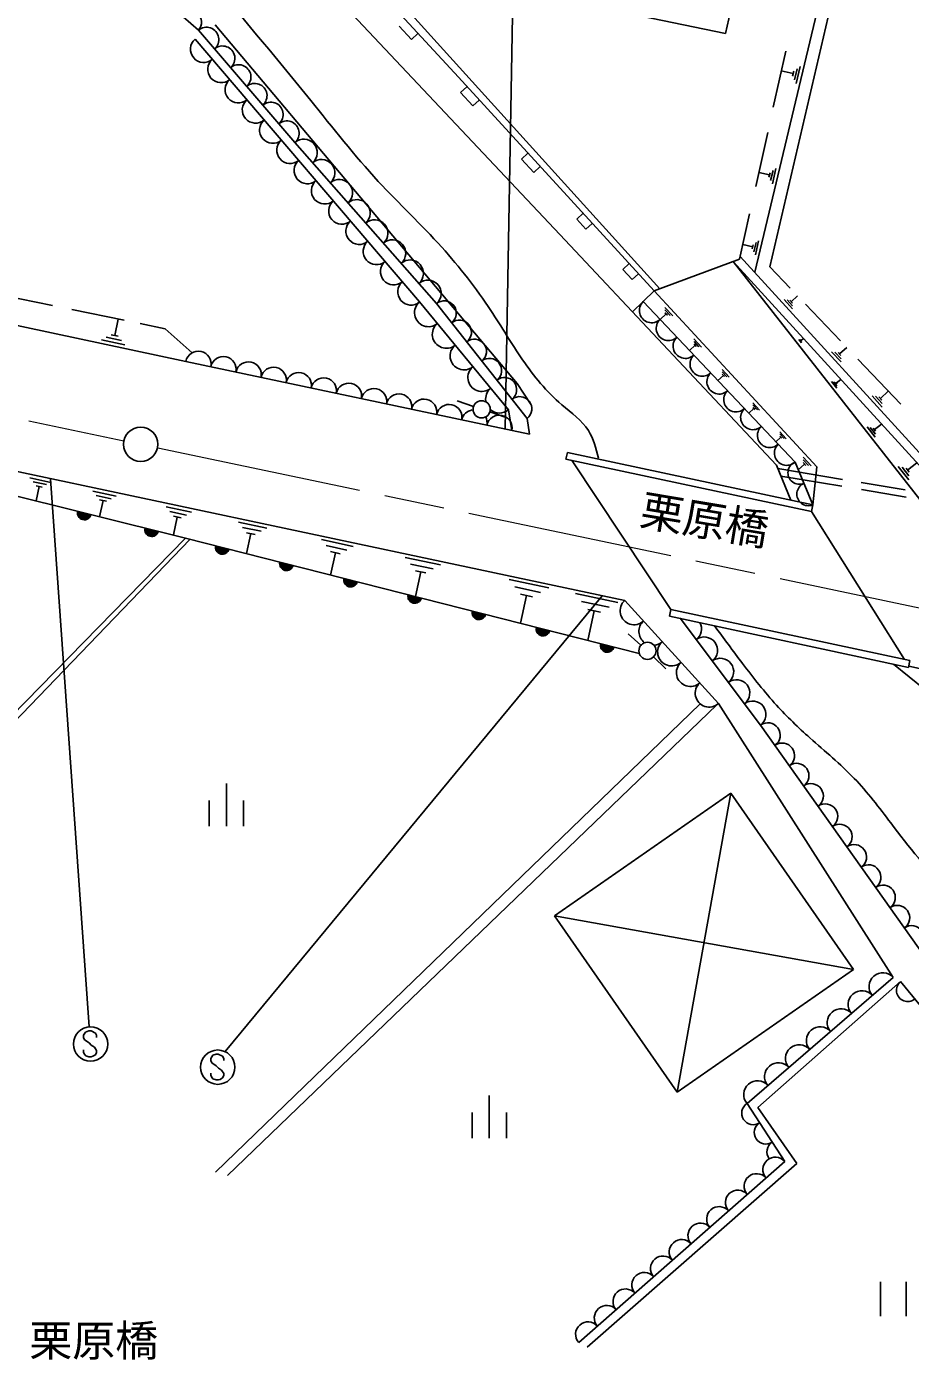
# Model space of a CAD drawing. Units: millimetres, scale not verified. Extents: x 40000 to 680000, y 20000 to 380000.
# Drawn here: x 459597 to 511028, y 240519 to 318213 of the extents above; entities that cross this region are included whole.
import ezdxf
from ezdxf.enums import TextEntityAlignment as Align

# ---------------------------------------------------------------- set-up
doc = ezdxf.new("R2010")
doc.units = ezdxf.units.MM
doc.header["$LTSCALE"] = 1000
doc.linetypes.add('CHAIN', pattern=[18.5, 12, -1.5, 3.5, -1.5])
for name, color, linetype, lineweight in [('M-BGD', 7, 'Continuous', 25), ('M-BMK', 2, 'CHAIN', 13), ('M-BMK-SRVR', 3, 'Continuous', 25), ('M-STR-STRC', 7, 'Continuous', 25)]:
    doc.layers.add(name, color=color, linetype=linetype, lineweight=lineweight)
doc.layers.add('M-STR-STR1', color=1, linetype='Continuous')
doc.styles.add('ＭＳ ゴシック', font='')
doc.styles.get('ＭＳ ゴシック').set_extended_font_data('MS Gothic')

msp = doc.modelspace()

# ---------------------------------------------------------------- linework, layer by layer
at = {"layer": 'M-BGD'}
for p, q in [((501972, 303915), (509581, 335813)), ((500263, 317812), (504342, 335586)), ((509960, 334684), (502861, 304233)), ((484721, 315265), (473115, 327869)), ((496451, 302957), (473678, 328154)), ((490630, 306109), (471179, 326784)), ((463298, 323522), (469594, 318007)), ((500263, 317812), (490501, 319851)), ((469594, 318007), (475207, 311467)), ((470574, 318330), (488147, 297445)), ((481998, 317471), (481286, 318245)), ((481998, 317471), (482366, 317809)), ((482469, 302190), (469402, 317492)), ((503776, 316784), (503055, 313531)), ((503519, 315643), (504219, 315483)), ((504249, 315623), (504179, 315333)), ((504439, 315763), (504289, 315123)), ((504619, 315903), (504389, 314913)), ((496129, 302829), (484721, 315265)), ((484845, 314375), (485213, 314714)), ((485556, 313602), (484845, 314375)), ((485556, 313602), (485924, 313940)), ((502726, 312051), (502029, 308906)), ((475207, 311467), (483455, 302097)), ((488403, 310506), (488771, 310845)), ((489114, 309732), (488403, 310506)), ((489114, 309732), (489482, 310071)), ((502209, 309733), (502839, 309583)), ((502869, 309713), (502799, 309453)), ((503039, 309843), (502899, 309263)), ((503209, 309963), (502999, 309073)), ((491613, 307013), (491981, 307351)), ((492150, 306427), (491613, 307013)), ((501677, 307317), (501091, 304676)), ((492150, 306427), (492519, 306764)), ((436649, 305583), (468858, 298731)), ((503234, 292689), (490630, 306109)), ((501279, 305533), (501859, 305403)), ((501889, 305523), (501829, 305273)), ((502049, 305643), (501919, 305103)), ((502199, 305753), (502009, 304923)), ((501091, 304676), (496123, 302836)), ((514382, 290306), (501128, 304841)), ((494301, 304082), (494670, 304420)), ((494839, 303496), (494301, 304082)), ((494839, 303496), (495207, 303834)), ((513604, 288088), (500726, 304540)), ((514108, 289863), (500726, 304540)), ((502861, 304233), (504042, 302992)), ((461104, 301982), (458247, 302572)), ((496129, 302829), (494854, 301612)), ((505578, 292584), (496129, 302829)), ((504179, 301793), (503689, 302323)), ((504179, 301963), (503859, 302303)), ((504169, 302123), (504019, 302283)), ((504469, 302543), (504099, 302203)), ((465264, 301123), (462225, 301751)), ((487640, 295906), (482469, 302190)), ((483455, 302097), (488726, 295410)), ((504322, 292871), (495481, 302210)), ((496469, 301163), (496819, 301493)), ((496739, 301873), (497199, 301373)), ((496749, 301723), (497049, 301393)), ((496749, 301563), (496889, 301413)), ((504932, 302057), (506968, 299919)), ((464919, 301193), (464719, 300243)), ((467664, 300627), (466204, 300929)), ((465309, 299693), (463949, 299983)), ((465119, 299953), (464229, 300133)), ((464919, 300203), (464509, 300283)), ((469221, 299227), (467664, 300627)), ((498429, 300043), (498869, 299563)), ((504689, 299813), (504539, 300003)), ((504699, 299873), (504599, 299993)), ((504699, 299923), (504649, 299983)), ((504809, 300063), (504679, 299953)), ((498169, 299363), (498509, 299673)), ((498439, 299893), (498719, 299583)), ((498439, 299743), (498569, 299603)), ((506999, 298693), (506449, 299293)), ((506999, 298883), (506639, 299273)), ((506989, 299073), (506829, 299253)), ((507329, 299543), (506909, 299163)), ((468858, 298731), (488856, 294485)), ((507972, 298864), (510474, 296237)), ((499829, 297623), (500149, 297913)), ((500069, 298263), (500489, 297813)), ((500079, 298123), (500349, 297833)), ((500079, 297983), (500209, 297843)), ((506989, 297673), (506719, 297463)), ((488147, 297445), (488959, 296195)), ((506749, 297173), (506449, 297563)), ((506759, 297293), (506559, 297543)), ((506759, 297403), (506669, 297523)), ((509749, 296993), (509289, 296573)), ((485609, 296103), (484659, 296433)), ((501859, 296323), (502259, 295893)), ((501869, 296193), (502129, 295913)), ((501869, 296053), (501989, 295923)), ((509389, 296073), (508799, 296723)), ((509389, 296273), (508999, 296703)), ((509379, 296473), (509199, 296673)), ((486549, 295783), (487499, 295453)), ((487837, 294702), (487640, 295906)), ((488856, 294485), (488726, 295410)), ((501629, 295713), (501929, 295993)), ((503429, 294623), (503799, 294223)), ((503439, 294503), (503679, 294243)), ((508989, 294323), (508519, 294913)), ((508999, 294493), (508689, 294883)), ((508999, 294663), (508859, 294843)), ((509349, 295083), (508929, 294753)), ((449489, 294337), (494403, 284808)), ((503209, 294053), (503499, 294313)), ((503439, 294373), (503549, 294253)), ((468834, 288447), (449219, 293307)), ((490987, 293027), (491066, 293420)), ((490987, 293027), (505272, 289986)), ((491071, 293419), (505355, 290377)), ((497099, 284294), (491355, 292949)), ((504789, 293153), (505259, 292643)), ((504799, 292993), (505099, 292663)), ((504076, 290649), (503234, 292689)), ((507075, 291860), (503316, 292491)), ((505355, 290377), (504322, 292871)), ((504509, 292423), (504869, 292753)), ((504799, 292833), (504939, 292673)), ((505355, 290377), (505578, 292584)), ((510939, 291833), (510329, 292603)), ((510949, 292063), (510559, 292563)), ((510959, 292283), (510779, 292513)), ((511409, 292823), (510869, 292403)), ((459789, 291943), (460999, 291683)), ((459969, 291723), (460749, 291553)), ((460139, 291493), (460499, 291413)), ((460139, 290603), (460319, 291453)), ((507045, 291459), (503496, 292055)), ((510731, 291246), (508171, 291676)), ((463449, 291173), (464799, 290883)), ((463649, 290923), (464519, 290733)), ((463839, 290663), (464239, 290583)), ((463839, 289683), (464039, 290623)), ((510788, 290831), (508187, 291267)), ((467709, 290263), (469199, 289953)), ((467929, 289993), (468889, 289783)), ((505272, 289986), (505355, 290377)), ((510694, 281373), (505272, 289986)), ((468139, 289713), (468579, 289613)), ((468139, 288623), (468359, 289663)), ((471919, 289373), (473579, 289023)), ((472159, 289063), (473239, 288843)), ((449349, 268489), (468834, 288447)), ((469120, 288374), (449685, 268217)), ((468834, 288447), (495254, 281720)), ((472399, 288753), (472889, 288653)), ((472399, 287543), (472649, 288703)), ((476749, 288353), (478609, 287953)), ((477019, 288003), (478229, 287743)), ((477289, 287653), (477839, 287533)), ((477289, 286293), (477569, 287593)), ((481629, 287313), (483679, 286883)), ((481929, 286933), (483259, 286653)), ((482219, 286543), (482829, 286413)), ((482219, 285043), (482529, 286483)), ((487679, 286033), (489979, 285543)), ((488009, 285603), (489509, 285283)), ((488339, 285173), (489029, 285023)), ((491539, 285213), (494009, 284693)), ((488339, 283483), (488689, 285103)), ((491899, 284753), (493499, 284413)), ((494403, 284808), (499863, 278813)), ((492249, 284293), (492989, 284133)), ((492249, 282483), (492619, 284213)), ((497099, 284294), (497015, 283903)), ((497015, 283903), (510919, 280916)), ((497099, 284294), (511003, 281307)), ((502313, 277559), (497626, 283772)), ((495349, 282213), (494599, 282863)), ((496079, 281533), (496789, 280823)), ((510919, 280916), (511003, 281307)), ((510049, 281103), (513507, 278295)), ((527432, 277218), (510936, 280991)), ((498799, 278788), (470583, 251538)), ((499771, 278740), (471283, 251338)), ((499863, 278813), (510034, 262860)), ((512361, 263384), (502313, 277559)), ((471218, 274165), (471218, 271665)), ((490317, 266452), (500578, 273590)), ((500578, 273590), (497455, 256191)), ((500578, 273590), (507717, 263329)), ((470218, 273165), (470218, 271665)), ((472218, 271665), (472218, 273165)), ((497455, 256191), (490317, 266452)), ((490317, 266452), (507717, 263329)), ((507717, 263329), (497455, 256191)), ((510034, 262860), (501523, 255526)), ((502150, 255291), (510460, 262624)), ((510460, 262624), (512959, 259582)), ((486519, 256000), (486519, 253500)), ((485519, 255000), (485519, 253500)), ((487519, 253500), (487519, 255000)), ((501523, 255526), (503717, 252153)), ((504432, 252033), (502150, 255291)), ((503717, 252153), (491726, 241608)), ((492211, 241333), (504432, 252033)), ((509293, 243148), (509293, 245148)), ((510793, 245148), (510793, 243148))]:
    msp.add_line(p, q, dxfattribs=at)
for centre in [(486075, 295940), (495728, 281881)]:
    msp.add_circle(centre, 500, dxfattribs=at)
for centre, radius, start, end in [((469070, 318467), 698, 318.78265, 138.78265), ((470062, 317462), 718, 310.63649, 130.63649), ((469905, 316903), 774, 130.49653, 310.49653), ((470997, 316372), 718, 310.63649, 130.63649), ((470910, 315726), 774, 130.49653, 310.49653), ((471933, 315282), 718, 310.63649, 130.63649), ((471915, 314549), 774, 130.49653, 310.49653), ((472868, 314192), 718, 310.63649, 130.63649), ((472920, 313372), 774, 130.49653, 310.49653), ((473804, 313102), 718, 310.63649, 130.63649), ((473926, 312195), 774, 130.49653, 310.49653), ((474739, 312012), 718, 310.63649, 130.63649), ((474931, 311018), 774, 130.49653, 310.49653), ((475722, 310882), 780, 311.3545, 131.3545), ((475936, 309841), 774, 130.49653, 310.49653), ((476753, 309710), 780, 311.3545, 131.3545), ((476941, 308664), 774, 130.49653, 310.49653), ((477784, 308539), 780, 311.3545, 131.3545), ((477946, 307487), 774, 130.49653, 310.49653), ((478816, 307368), 780, 311.3545, 131.3545), ((478951, 306310), 774, 130.49653, 310.49653), ((479847, 306196), 780, 311.3545, 131.3545), ((479957, 305133), 774, 130.49653, 310.49653), ((480878, 305025), 780, 311.3545, 131.3545), ((481909, 303854), 780, 311.3545, 131.3545), ((480962, 303956), 774, 130.49653, 310.49653), ((481967, 302779), 774, 130.49653, 310.49653), ((482940, 302682), 780, 311.3545, 131.3545), ((483894, 301539), 710, 308.24946, 128.24946), ((482987, 301562), 814, 129.45056, 309.45056), ((495972, 301691), 714, 133.42869, 313.42869), ((484021, 300305), 814, 129.45056, 309.45056), ((484773, 300425), 710, 308.24946, 128.24946), ((496954, 300654), 714, 133.42869, 313.42869), ((485651, 299311), 710, 308.24946, 128.24946), ((497937, 299616), 714, 133.42869, 313.42869), ((469588, 298576), 746, 348.01249, 168.01249), ((485055, 299048), 814, 129.45056, 309.45056), ((471047, 298266), 746, 348.01249, 168.01249), ((472507, 297956), 746, 348.01249, 168.01249), ((473967, 297646), 746, 348.01249, 168.01249), ((486089, 297791), 814, 129.45056, 309.45056), ((486530, 298196), 710, 308.24946, 128.24946), ((498919, 298578), 714, 133.42869, 313.42869), ((475427, 297336), 746, 348.01249, 168.01249), ((476887, 297026), 746, 348.01249, 168.01249), ((487408, 297082), 710, 308.24946, 128.24946), ((499901, 297540), 714, 133.42869, 313.42869), ((478347, 296716), 746, 348.01249, 168.01249), ((479807, 296407), 746, 348.01249, 168.01249), ((481267, 296097), 746, 348.01249, 168.01249), ((487123, 296535), 814, 129.45056, 188.31765), ((500884, 296503), 714, 133.42869, 313.42869), ((482727, 295787), 746, 348.01249, 168.01249), ((484187, 295477), 746, 348.01249, 168.01249), ((488287, 295967), 710, 308.24946, 128.24946), ((485647, 295167), 746, 98.69985, 168.01249), ((485647, 295167), 746, 348.01249, 26.79107), ((487107, 294857), 746, 348.01249, 168.01249), ((487123, 296535), 814, 227.29299, 309.45056), ((501866, 295465), 714, 133.42869, 313.42869), ((502848, 294427), 714, 133.42869, 313.42869), ((503831, 293389), 714, 133.42869, 313.42869), ((504580, 292247), 675, 112.50528, 292.50528), ((505097, 291000), 675, 112.50528, 292.50528), ((462949, 289905), 400, 166.08456, 346.08456), ((462949, 289905), 400, 166.08456, 346.08456), ((462949, 289905), 350, 166.08456, 346.08456), ((462949, 289905), 300, 166.08456, 346.08456), ((462949, 289905), 250, 166.08456, 346.08456), ((462949, 289905), 200, 166.08456, 346.08456), ((462949, 289905), 150, 166.08456, 346.08456), ((462949, 289905), 100, 166.08456, 346.08456), ((462949, 289905), 50, 166.08456, 346.08456), ((466872, 288933), 400, 166.08456, 346.08456), ((466872, 288933), 400, 166.08456, 346.08456), ((466872, 288933), 350, 166.08456, 346.08456), ((466872, 288933), 300, 166.08456, 346.08456), ((466872, 288933), 250, 166.08456, 346.08456), ((466872, 288933), 200, 166.08456, 346.08456), ((466872, 288933), 150, 166.08456, 346.08456), ((466872, 288933), 100, 166.08456, 346.08456), ((466872, 288933), 50, 166.08456, 346.08456), ((470987, 287899), 400, 165.71527, 345.71527), ((470987, 287899), 400, 165.71527, 345.71527), ((470987, 287899), 350, 165.71527, 345.71527), ((470987, 287899), 300, 165.71527, 345.71527), ((470987, 287899), 250, 165.71527, 345.71527), ((470987, 287899), 200, 165.71527, 345.71527), ((470987, 287899), 150, 165.71527, 345.71527), ((470987, 287899), 100, 165.71527, 345.71527), ((470987, 287899), 50, 165.71527, 345.71527), ((474720, 286948), 400, 165.71527, 345.71527), ((474720, 286948), 400, 165.71527, 345.71527), ((474720, 286948), 350, 165.71527, 345.71527), ((474720, 286948), 300, 165.71527, 345.71527), ((474720, 286948), 250, 165.71527, 345.71527), ((474720, 286948), 200, 165.71527, 345.71527), ((474720, 286948), 150, 165.71527, 345.71527), ((474720, 286948), 100, 165.71527, 345.71527), ((474720, 286948), 50, 165.71527, 345.71527), ((478453, 285998), 400, 165.71527, 345.71527), ((478453, 285998), 400, 165.71527, 345.71527), ((478453, 285998), 350, 165.71527, 345.71527), ((478453, 285998), 300, 165.71527, 345.71527), ((478453, 285998), 250, 165.71527, 345.71527), ((478453, 285998), 200, 165.71527, 345.71527), ((478453, 285998), 150, 165.71527, 345.71527), ((478453, 285998), 100, 165.71527, 345.71527), ((478453, 285998), 50, 165.71527, 345.71527), ((482187, 285047), 400, 165.71527, 345.71527), ((482187, 285047), 400, 165.71527, 345.71527), ((482187, 285047), 350, 165.71527, 345.71527), ((482187, 285047), 300, 165.71527, 345.71527), ((482187, 285047), 250, 165.71527, 345.71527), ((482187, 285047), 200, 165.71527, 345.71527), ((482187, 285047), 150, 165.71527, 345.71527), ((482187, 285047), 100, 165.71527, 345.71527), ((482187, 285047), 50, 165.71527, 345.71527), ((494949, 284209), 811, 132.32457, 312.32457), ((485920, 284097), 400, 165.71527, 345.71527), ((485920, 284097), 400, 165.71527, 345.71527), ((485920, 284097), 350, 165.71527, 345.71527), ((485920, 284097), 300, 165.71527, 345.71527), ((485920, 284097), 250, 165.71527, 345.71527), ((485920, 284097), 200, 165.71527, 345.71527), ((485920, 284097), 150, 165.71527, 345.71527), ((485920, 284097), 100, 165.71527, 345.71527), ((485920, 284097), 50, 165.71527, 345.71527), ((496041, 283010), 811, 132.32457, 231.83998), ((489654, 283146), 400, 165.71527, 345.71527), ((489654, 283146), 400, 165.71527, 345.71527), ((489654, 283146), 350, 165.71527, 345.71527), ((489654, 283146), 300, 165.71527, 345.71527), ((489654, 283146), 250, 165.71527, 345.71527), ((489654, 283146), 200, 165.71527, 345.71527), ((489654, 283146), 150, 165.71527, 345.71527), ((489654, 283146), 100, 165.71527, 345.71527), ((489654, 283146), 50, 165.71527, 345.71527), ((498095, 283151), 778, 307.03621, 28.71314), ((493387, 282196), 400, 165.71527, 345.71527), ((493387, 282196), 400, 165.71527, 345.71527), ((493387, 282196), 350, 165.71527, 345.71527), ((493387, 282196), 300, 165.71527, 345.71527), ((493387, 282196), 250, 165.71527, 345.71527), ((493387, 282196), 200, 165.71527, 345.71527), ((493387, 282196), 150, 165.71527, 345.71527), ((493387, 282196), 100, 165.71527, 345.71527), ((493387, 282196), 50, 165.71527, 345.71527), ((496041, 283010), 811, 275.98035, 312.32457), ((497133, 281810), 811, 132.32457, 312.32457), ((499032, 281908), 778, 307.03621, 127.03621), ((499970, 280666), 778, 307.03621, 127.03621), ((498225, 280611), 811, 132.32457, 312.32457), ((499317, 279412), 811, 132.32457, 312.32457), ((500907, 279423), 778, 307.03621, 127.03621), ((501845, 278181), 778, 307.03621, 127.03621), ((502732, 276969), 724, 305.32948, 125.32948), ((503569, 275787), 724, 305.32948, 125.32948), ((504407, 274606), 724, 305.32948, 125.32948), ((505244, 273425), 724, 305.32948, 125.32948), ((506081, 272244), 724, 305.32948, 125.32948), ((506919, 271062), 724, 305.32948, 125.32948), ((507756, 269881), 724, 305.32948, 125.32948), ((508593, 268700), 724, 305.32948, 125.32948), ((509431, 267518), 724, 305.32948, 125.32948), ((510268, 266337), 724, 305.32948, 125.32948), ((511105, 265156), 724, 305.32948, 125.32948), ((509426, 262336), 802, 40.74935, 220.74935), ((510877, 262117), 656, 129.40066, 309.40066), ((508210, 261288), 802, 40.74935, 220.74935), ((506994, 260241), 802, 40.74935, 220.74935), ((505778, 259193), 802, 40.74935, 220.74935), ((504562, 258145), 802, 40.74935, 220.74935), ((503347, 257098), 802, 40.74935, 220.74935), ((502131, 256050), 802, 40.74935, 220.74935), ((501888, 254964), 671, 123.05582, 303.05582), ((502620, 253840), 671, 123.05582, 303.05582), ((503352, 252716), 671, 123.05582, 217.41224), ((503172, 251674), 726, 41.33047, 221.33047), ((502082, 250715), 726, 41.33047, 221.33047), ((500992, 249757), 726, 41.33047, 221.33047), ((499902, 248798), 726, 41.33047, 221.33047), ((498812, 247839), 726, 41.33047, 221.33047), ((497722, 246880), 726, 41.33047, 221.33047), ((496632, 245922), 726, 41.33047, 221.33047), ((495542, 244963), 726, 41.33047, 221.33047), ((494451, 244004), 726, 41.33047, 221.33047), ((493361, 243046), 726, 41.33047, 221.33047), ((492271, 242087), 726, 41.33047, 221.33047)]:
    msp.add_arc(centre, radius, start, end, dxfattribs=at)
for points, knots in [([(432853, 324662), (432829, 324812), (432805, 324962), (432823, 325091), (432901, 325641), (433748, 325802), (434362, 326097), (434870, 326342), (435217, 326680), (435608, 326972), (436540, 327667), (437723, 328104), (438811, 328671), (439878, 329226), (440855, 329907), (441723, 330709), (442252, 331197), (442740, 331730), (443228, 332262), (444258, 333386), (445284, 334507), (446431, 335514), (447253, 336236), (448137, 336899), (449100, 337407), (450046, 337905), (451067, 338252), (451964, 338863), (452524, 339244), (453036, 339727), (453662, 339930), (454178, 340097), (454771, 340075), (455313, 339930), (455961, 339758), (456534, 339411), (457060, 339008), (457965, 338315), (458732, 337458), (459389, 336533), (460412, 335095), (461172, 333494), (462059, 331971), (463055, 330260), (464211, 328648), (465407, 327069), (467050, 324902), (468768, 322799), (470503, 320711), (472383, 318450), (474284, 316207), (476133, 313917), (477418, 312325), (478678, 310710), (480064, 309209), (481267, 307907), (482564, 306691), (483753, 305375), (484796, 304219), (485757, 302986), (486616, 301686), (487243, 300738), (487817, 299755), (488461, 298823), (489117, 297872), (489847, 296974), (490742, 296202), (491299, 295722), (491919, 295290), (492295, 294698), (492591, 294230), (492734, 293663), (492877, 293096)], [0, 0, 0, 0, 1, 1, 1, 2, 2, 2, 3, 3, 3, 4, 4, 4, 5, 5, 5, 6, 6, 6, 7, 7, 7, 8, 8, 8, 9, 9, 9, 10, 10, 10, 11, 11, 11, 12, 12, 12, 13, 13, 13, 14, 14, 14, 15, 15, 15, 16, 16, 16, 17, 17, 17, 18, 18, 18, 19, 19, 19, 20, 20, 20, 21, 21, 21, 22, 22, 22, 23, 23, 23, 24, 24, 24, 24]), ([(548535, 233951), (545363, 237040), (542192, 240130), (539162, 243355), (537108, 245543), (535118, 247793), (533054, 249972), (531033, 252105), (528941, 254171), (526819, 256207), (525153, 257807), (523468, 259389), (521984, 261169), (521153, 262166), (520386, 263224), (519439, 264096), (518750, 264731), (517966, 265267), (517149, 265750), (515861, 266511), (514491, 267140), (513332, 268041), (511995, 269079), (510939, 270480), (509896, 271858), (509214, 272759), (508537, 273650), (507764, 274454), (506961, 275289), (506055, 276030), (505186, 276808), (504509, 277414), (503854, 278044), (503243, 278713), (502540, 279484), (501895, 280308), (501263, 281142), (500711, 281871), (500169, 282606), (499627, 283342)], [0, 0, 0, 0, 1, 1, 1, 2, 2, 2, 3, 3, 3, 4, 4, 4, 5, 5, 5, 6, 6, 6, 7, 7, 7, 8, 8, 8, 9, 9, 9, 10, 10, 10, 11, 11, 11, 12, 12, 12, 13, 13, 13, 13])]:
    msp.add_open_spline(points, degree=3, knots=knots, dxfattribs=at)
at = {"layer": 'M-BMK'}
for p, q in [((423518, 302876), (465246, 294111)), ((467234, 293693), (563235, 273528))]:
    msp.add_line(p, q, dxfattribs=at)
at = {"layer": 'M-BMK-SRVR'}
msp.add_circle((466234, 293905), 1000, dxfattribs=at)
at = {"layer": 'M-STR-STRC'}
for p, q in [((487992, 326173), (487445, 294785)), ((460981, 291899), (463237, 259986)), ((493102, 285084), (471151, 258545)), ((463029, 259686), (462906, 259502)), ((462906, 259502), (462908, 259370)), ((463222, 259752), (463029, 259686)), ((463343, 259749), (463222, 259752)), ((463593, 259631), (463343, 259749)), ((463656, 259499), (463593, 259631)), ((463656, 259370), (463656, 259499)), ((462908, 259370), (462971, 259241)), ((462971, 259241), (463227, 259059)), ((463227, 259059), (463356, 258927)), ((463356, 258927), (463535, 258812)), ((463535, 258812), (463661, 258611)), ((462908, 258522), (462906, 258643)), ((462948, 258419), (462908, 258522)), ((463032, 258309), (462948, 258419)), ((463219, 258248), (463032, 258309)), ((463353, 258248), (463219, 258248)), ((463453, 258277), (463353, 258248)), ((463596, 258369), (463453, 258277)), ((463656, 258501), (463596, 258369)), ((463661, 258611), (463656, 258501)), ((470437, 258339), (470313, 258155)), ((470313, 258155), (470316, 258023)), ((470316, 258023), (470379, 257894)), ((470629, 258405), (470437, 258339)), ((470750, 258402), (470629, 258405)), ((471000, 258284), (470750, 258402)), ((471064, 258152), (471000, 258284)), ((471064, 258023), (471064, 258152)), ((470316, 257175), (470313, 257296)), ((470355, 257072), (470316, 257175)), ((470379, 257894), (470634, 257712)), ((470634, 257712), (470763, 257581)), ((470763, 257581), (470942, 257465)), ((470942, 257465), (471069, 257265)), ((471069, 257265), (471064, 257154)), ((470439, 256962), (470355, 257072)), ((470626, 256901), (470439, 256962)), ((470761, 256901), (470626, 256901)), ((470861, 256930), (470761, 256901)), ((471003, 257022), (470861, 256930)), ((471064, 257154), (471003, 257022))]:
    msp.add_line(p, q, dxfattribs=at)
for centre in [(463313, 258989), (470720, 257642)]:
    msp.add_circle(centre, 1000, dxfattribs=at)

# ---------------------------------------------------------------- texts
at = {"layer": 'M-STR-STR1', "style": 'ＭＳ ゴシック'}
msp.add_text('栗原橋', height=1833, rotation=350.467, dxfattribs=at).set_placement((495116, 288670), align=Align.BOTTOM_LEFT)
msp.add_text('栗原橋', height=1833, dxfattribs=at).set_placement((459749, 240263), align=Align.BOTTOM_LEFT)

doc.saveas('drawing.dxf')
